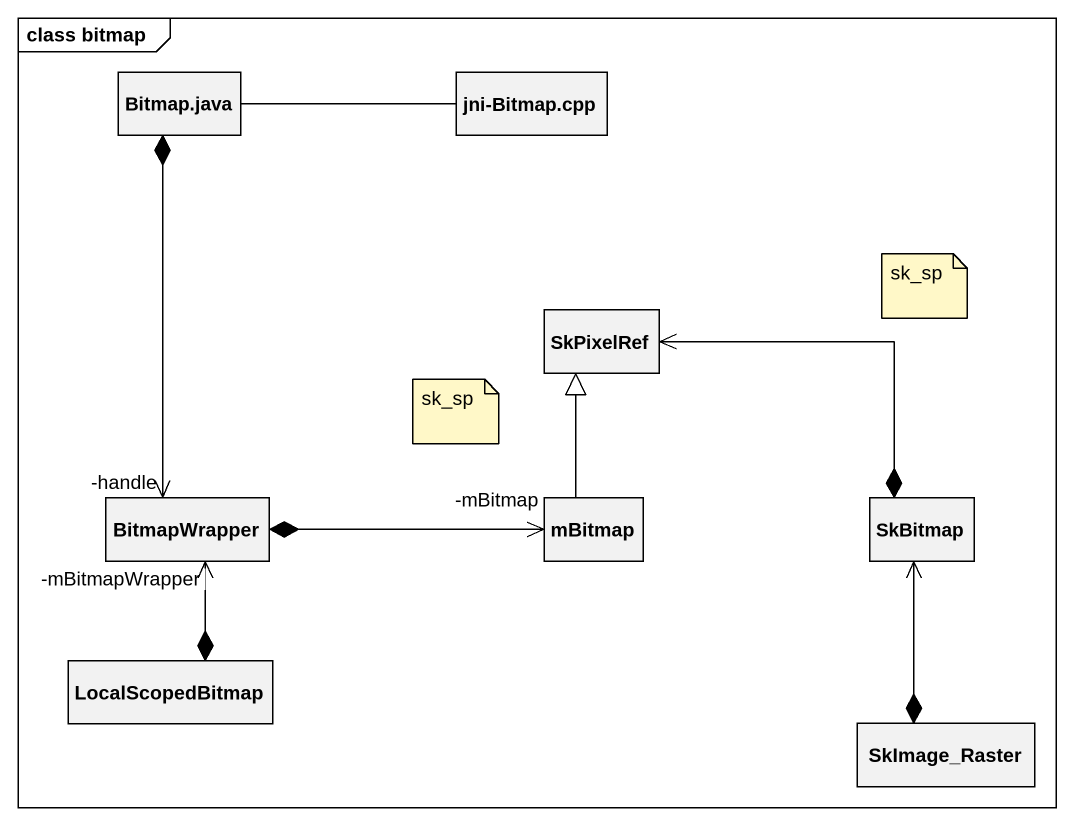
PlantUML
@startuml
mainframe class bitmap
hide circle
hide empty members
class "Bitmap.java" as Bitmap_java
class "jni-Bitmap.cpp" as jni_Bitmap_cpp
class SkPixelRef
class BitmapWrapper
class mBitmap
class SkBitmap
class LocalScopedBitmap
class SkImage_Raster
Bitmap_java -right- jni_Bitmap_cpp
Bitmap_java *--> "-handle" BitmapWrapper
BitmapWrapper *-right-> "-mBitmap" mBitmap
mBitmap -up-|> SkPixelRef
SkBitmap *-left-> SkPixelRef
LocalScopedBitmap *-up-> "-mBitmapWrapper" BitmapWrapper
SkImage_Raster *-up-> SkBitmap
note as N1
  sk_sp
end note
note as N2
  sk_sp
end note
@enduml
